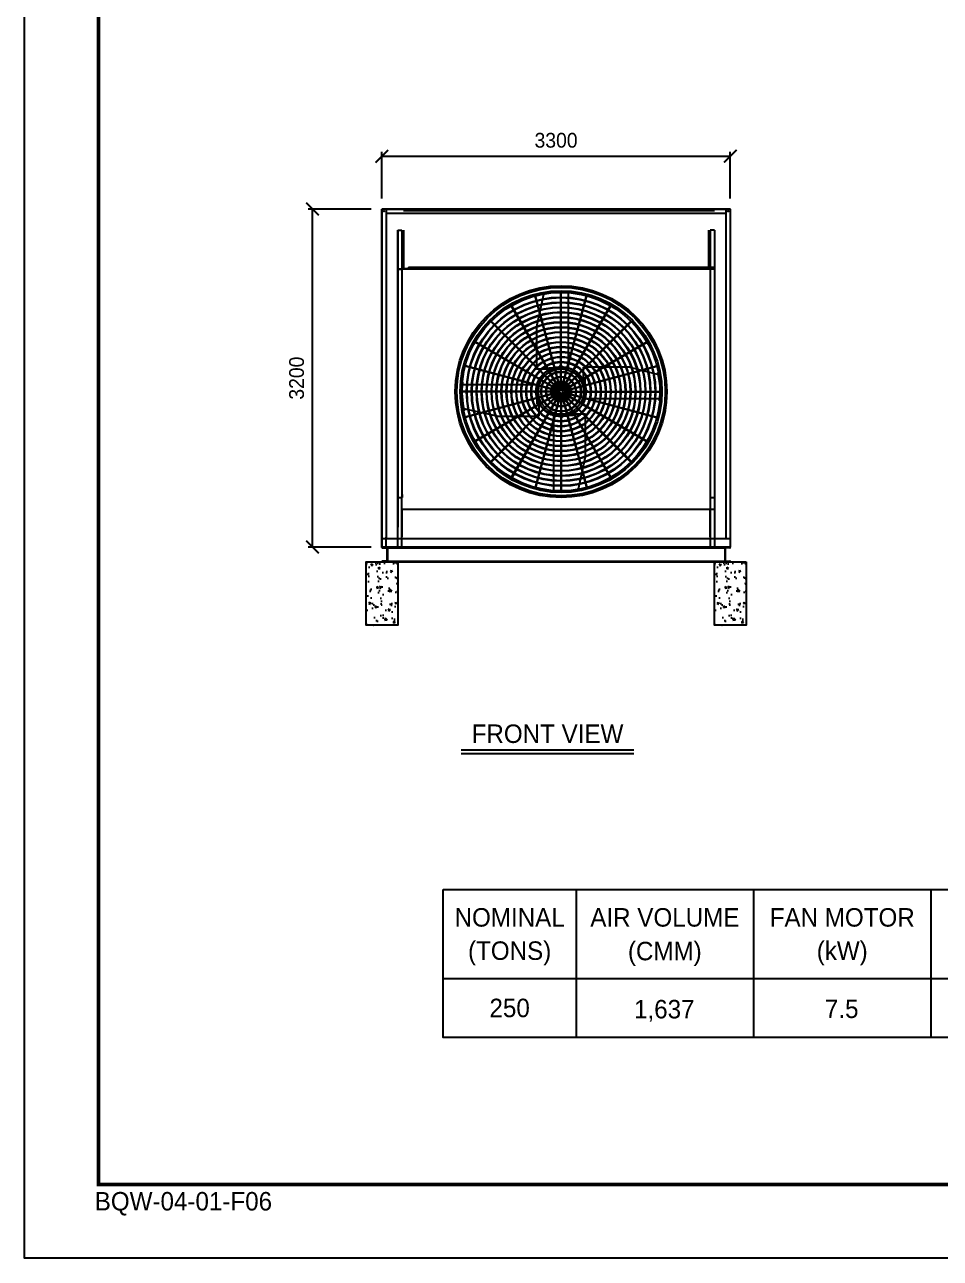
# Model space of a CAD drawing. Header units: millimetres. Extents: x 11380 to 40787, y 6310 to 27105.
# Drawn here: x 11380 to 20053, y 6310 to 17989 of the extents above; entities that cross this region are included whole.
import ezdxf
from ezdxf.enums import TextEntityAlignment as Align

# ---------------------------------------------------------------- set-up
doc = ezdxf.new("R2010")
doc.units = ezdxf.units.MM
doc.linetypes.add('CENTER', pattern=[2, 1.25, -0.25, 0.25, -0.25])
doc.linetypes.add('HIDDEN', pattern=[0.375, 0.25, -0.125])
for name, color, linetype in [('center', 1, 'CENTER'), ('LINE', 7, 'Continuous'), ('냉각탑', 4, 'Continuous'), ('냉각탑_box', 1, 'Continuous'), ('냉각탑_dim', 1, 'Continuous'), ('냉각탑_form', 1, 'Continuous'), ('냉각탑_text', 3, 'Continuous'), ('냉각탑_찬넬방진', 1, 'Continuous'), ('숨은선', 5, 'HIDDEN')]:
    doc.layers.add(name, color=color, linetype=linetype)
doc.styles.add('HY울릉도L', font='')
doc.styles.add('돋움', font='Dotum.ttf')
doc.styles.get('HY울릉도L').set_extended_font_data('HY울릉도L')
doc.dimstyles.new('성지DIM', dxfattribs={"dimtxt": 3.5, "dimasz": 3, "dimexe": 1, "dimexo": 2.5, "dimgap": 2, "dimtad": 1, "dimdec": 0, "dimzin": 3, "dimdsep": 46, "dimtxsty": 'HY울릉도L', "dimblk": 'ARCHTICK', "dimcen": -2, "dimclrd": 256, "dimclre": 256, "dimclrt": 7, "dimadec": 0, "dimazin": 0, "dimtfac": 1, "dimtdec": 0, "dimtofl": 0, "dimtmove": 0, "dimatfit": 3, "dimfxl": 1, "dimtolj": 1, "dimtzin": 0, "dimlwe": -1, "dimarcsym": 0})

# ---------------------------------------------------------------- blocks, each defined once
blk = doc.blocks.new('냉각탑form')
at = {"layer": 'Defpoints'}
blk.add_lwpolyline([(0, 297.07), (420.1, 297.07), (420.1, 0), (0, 0)], close=True, dxfattribs=at)
at = {"layer": '냉각탑_form', "const_width": 0.5}
blk.add_lwpolyline([(10, 287.07), (10, 10), (410.1, 10), (410.1, 287.07)], close=True, dxfattribs=at)
at = {"layer": '냉각탑_form', "style": '돋움'}
blk.add_text('BQW-04-01-F06', height=2.5006, dxfattribs=at).set_placement((9.48, 6.47))
blk = doc.blocks.new('_ArchTick')
at = {"color": 0, "linetype": 'ByBlock', "const_width": 0.15}
blk.add_lwpolyline([(-0.5, -0.5), (0.5, 0.5)], dxfattribs=at)
blk = doc.blocks.new('*D142')
at = {"layer": 'Defpoints', "color": 0, "transparency": 16777216}
for p in [(18063, 16744), (14763, 16243), (18063, 16243)]:
    blk.add_point(p, dxfattribs=at)
at = {"layer": '냉각탑_dim', "transparency": 16777216}
for p, q in [((14763, 16343), (14763, 16784)), ((18063, 16343), (18063, 16784))]:
    blk.add_line(p, q, dxfattribs=at)
at = {"layer": '냉각탑_dim', "lineweight": -2, "transparency": 16777216}
blk.add_line((14763, 16744), (18063, 16744), dxfattribs=at)
at = {"layer": '냉각탑_dim', "lineweight": -2, "transparency": 16777216, "xscale": 120, "yscale": 120, "zscale": 120, "rotation": 180}
blk.add_blockref('_ArchTick', (14763, 16744), dxfattribs=at)
at = {"layer": '냉각탑_dim', "lineweight": -2, "transparency": 16777216, "xscale": 120, "yscale": 120, "zscale": 120}
blk.add_blockref('_ArchTick', (18063, 16744), dxfattribs=at)
at = {"layer": '냉각탑_dim', "color": 7, "transparency": 16777216, "insert": (16413, 16894), "char_height": 140, "attachment_point": 5, "style": 'HY울릉도L'}
blk.add_mtext('\\A1;3300', dxfattribs=at)
blk = doc.blocks.new('*D143')
at = {"layer": 'Defpoints', "color": 0, "transparency": 16777216}
for p in [(14106, 16243), (14763, 16243), (14763, 13043)]:
    blk.add_point(p, dxfattribs=at)
at = {"layer": '냉각탑_dim', "transparency": 16777216}
for p, q in [((14663, 16243), (14066, 16243)), ((14663, 13043), (14066, 13043))]:
    blk.add_line(p, q, dxfattribs=at)
at = {"layer": '냉각탑_dim', "lineweight": -2, "transparency": 16777216}
blk.add_line((14106, 13043), (14106, 16243), dxfattribs=at)
at = {"layer": '냉각탑_dim', "lineweight": -2, "transparency": 16777216, "xscale": 120, "yscale": 120, "zscale": 120}
for p, rotation in [((14106, 16243), 90), ((14106, 13043), 270)]:
    blk.add_blockref('_ArchTick', p, dxfattribs=dict(at, rotation=rotation))
at = {"layer": '냉각탑_dim', "color": 7, "transparency": 16777216, "insert": (13956, 14643), "char_height": 140, "attachment_point": 5, "rotation": 90, "style": 'HY울릉도L'}
blk.add_mtext('\\A1;3200', dxfattribs=at)
blk = doc.blocks.new('A$C1FB73ED1')
for p, q in [((1261, 1340), (967, 2438)), ((1267, 1342), (972, 2440)), ((1277, 1343), (1277, 2480)), ((1283, 1343), (1283, 2480)), ((1293, 1342), (1588, 2440)), ((1299, 1340), (1593, 2438)), ((1246, 1333), (677, 2318)), ((1251, 1336), (683, 2321)), ((1309, 1336), (1877, 2321)), ((1314, 1333), (1883, 2318)), ((1233, 1322), (429, 2126)), ((1238, 1327), (434, 2131)), ((1322, 1327), (2126, 2131)), ((1327, 1322), (2131, 2126)), ((1224, 1309), (239, 1877)), ((1227, 1314), (242, 1883)), ((1333, 1314), (2318, 1883)), ((1336, 1309), (2321, 1877)), ((1218, 1293), (120, 1588)), ((1220, 1299), (122, 1593)), ((1340, 1299), (2438, 1593)), ((1342, 1293), (2440, 1588)), ((1217, 1283), (80, 1283)), ((1217, 1277), (80, 1277)), ((1218, 1267), (120, 972)), ((1220, 1261), (122, 967)), ((1224, 1251), (239, 683)), ((1227, 1246), (242, 677)), ((1233, 1238), (429, 434)), ((1238, 1233), (434, 429)), ((1246, 1227), (677, 242)), ((1251, 1224), (683, 239)), ((1261, 1220), (967, 122)), ((1267, 1218), (972, 120)), ((1277, 1217), (1277, 80)), ((1283, 1217), (1283, 80)), ((1293, 1218), (1588, 120)), ((1299, 1220), (1593, 122)), ((1309, 1224), (1877, 239)), ((1314, 1227), (1883, 242)), ((1322, 1233), (2126, 429)), ((1327, 1238), (2131, 434)), ((1333, 1246), (2318, 677)), ((1336, 1251), (2321, 683)), ((1340, 1261), (2438, 967)), ((1342, 1267), (2440, 972)), ((1343, 1283), (2480, 1283)), ((1343, 1277), (2480, 1277))]:
    blk.add_line(p, q)
for radius in [1280, 1260, 1220, 1200]:
    blk.add_circle((1280, 1280), radius)
at = {"ltscale": 5}
for radius in [1143, 1137, 1083, 1077, 1023, 1017, 963, 957, 903, 897, 843, 837, 783, 777, 723, 717, 663, 657, 603, 597, 543, 537, 483, 477, 423, 417, 363, 357, 303, 297, 243, 237, 183, 177, 123, 117, 63, 57, 40, 21]:
    blk.add_circle((1280, 1280), radius, dxfattribs=at)
at = {"color": 7}
blk.add_circle((1280, 1280), 274, dxfattribs=at)
at = {"layer": 'LINE', "color": 7}
for p, q in [((985, 2053), (1072, 2459)), ((1368, 2478), (1368, 1567)), ((985, 2053), (985, 1550)), ((1131, 1550), (985, 1550)), ((1131, 1550), (985, 1550)), ((1131, 1567), (1369, 1567)), ((1131, 1567), (1369, 1567)), ((1131, 1567), (1131, 1549)), ((1131, 1567), (1131, 1549)), ((1131, 1549), (1230, 1549)), ((1131, 1549), (1230, 1549)), ((1330, 1549), (1369, 1549)), ((1330, 1549), (1369, 1549)), ((1369, 1567), (1369, 1549)), ((1369, 1567), (1369, 1549)), ((2111, 1575), (1550, 1575)), ((1550, 1429), (1550, 1575)), ((1550, 1429), (1550, 1575)), ((2111, 1575), (2457, 1488)), ((84, 1368), (993, 1368)), ((84, 1368), (993, 1368)), ((993, 1131), (993, 1369)), ((993, 1131), (993, 1369)), ((993, 1369), (1011, 1369)), ((993, 1369), (1011, 1369)), ((993, 1131), (993, 1369)), ((993, 1131), (993, 1369)), ((993, 1369), (1011, 1369)), ((993, 1369), (1011, 1369)), ((1011, 1330), (1011, 1369)), ((1011, 1330), (1011, 1369)), ((1011, 1330), (1011, 1369)), ((1011, 1330), (1011, 1369)), ((1549, 1429), (1549, 1330)), ((1549, 1429), (1549, 1330)), ((1567, 1429), (1549, 1429)), ((1567, 1429), (1549, 1429)), ((1567, 1429), (1567, 1191)), ((1567, 1429), (1567, 1191)), ((1011, 1131), (1011, 1230)), ((1011, 1131), (1011, 1230)), ((1011, 1131), (1011, 1230)), ((1011, 1131), (1011, 1230)), ((1549, 1230), (1549, 1191)), ((1549, 1230), (1549, 1191)), ((509, 985), (103, 1072)), ((993, 1131), (1011, 1131)), ((993, 1131), (1011, 1131)), ((993, 1131), (1011, 1131)), ((993, 1131), (1011, 1131)), ((1010, 1131), (1010, 985)), ((1010, 1131), (1010, 985)), ((1010, 1131), (1010, 985)), ((1010, 1131), (1010, 985)), ((1567, 1191), (1549, 1191)), ((1567, 1191), (1549, 1191)), ((2476, 1192), (1567, 1192)), ((509, 985), (1010, 985)), ((509, 985), (1010, 985)), ((1230, 1011), (1191, 1011)), ((1191, 993), (1191, 1011)), ((1230, 1011), (1191, 1011)), ((1191, 993), (1191, 1011)), ((1429, 993), (1191, 993)), ((1429, 993), (1191, 993)), ((1192, 82), (1192, 993)), ((1429, 1011), (1330, 1011)), ((1429, 1011), (1330, 1011)), ((1429, 993), (1429, 1011)), ((1429, 993), (1429, 1011)), ((1429, 1010), (1575, 1010)), ((1429, 1010), (1575, 1010)), ((1575, 507), (1575, 1010)), ((1575, 507), (1488, 101)), ((1167, 83), (1167, 85)), ((1393, 83), (1393, 85)), ((1513, 104), (1513, 106))]:
    blk.add_line(p, q, dxfattribs=at)
for points in [[(1272, 1594), (1269, 1588), (1272, 1581), (1280, 1581), (1284, 1588), (1280, 1594)], [(1272, 1594), (1269, 1588), (1272, 1581), (1280, 1581), (1284, 1588), (1280, 1594)], [(966, 1272), (972, 1269), (979, 1272), (979, 1280), (972, 1284), (966, 1280)], [(966, 1272), (972, 1269), (979, 1272), (979, 1280), (972, 1284), (966, 1280)], [(966, 1272), (972, 1269), (979, 1272), (979, 1280), (972, 1284), (966, 1280)], [(966, 1272), (972, 1269), (979, 1272), (979, 1280), (972, 1284), (966, 1280)], [(1594, 1288), (1588, 1291), (1581, 1288), (1581, 1280), (1588, 1276), (1594, 1280)], [(1594, 1288), (1588, 1291), (1581, 1288), (1581, 1280), (1588, 1276), (1594, 1280)], [(1288, 966), (1291, 972), (1288, 979), (1280, 979), (1276, 972), (1280, 966)], [(1288, 966), (1291, 972), (1288, 979), (1280, 979), (1276, 972), (1280, 966)]]:
    blk.add_lwpolyline(points, close=True, dxfattribs=at)
for centre, radius in [((1191, 1559), 2), ((1191, 1559), 2), ((1231, 1559), 2), ((1231, 1559), 2), ((1276, 1588), 8.5), ((1276, 1588), 8.5), ((1350, 1559), 2), ((1350, 1559), 2), ((1001, 1350), 2), ((1001, 1350), 2), ((1001, 1350), 2), ((1001, 1350), 2), ((1559, 1369), 2), ((1559, 1369), 2), ((972, 1276), 8.5), ((972, 1276), 8.5), ((972, 1276), 8.5), ((972, 1276), 8.5), ((1001, 1231), 2), ((1001, 1231), 2), ((1001, 1231), 2), ((1001, 1231), 2), ((1559, 1329), 2), ((1559, 1329), 2), ((1559, 1210), 2), ((1559, 1210), 2), ((1588, 1284), 8.5), ((1588, 1284), 8.5), ((1001, 1191), 2), ((1001, 1191), 2), ((1001, 1191), 2), ((1001, 1191), 2), ((1210, 1001), 2), ((1210, 1001), 2), ((1284, 972), 8.5), ((1284, 972), 8.5), ((1329, 1001), 2), ((1329, 1001), 2), ((1369, 1001), 2), ((1369, 1001), 2)]:
    blk.add_circle(centre, radius, dxfattribs=at)
for centre, radius, start, end in [((1280, 1483), 1000, 83.5007, 103.4595), ((1280, 1483), 998, 83.4876, 103.487), ((1481, 1280), 998, 353.4876, 13.487), ((1481, 1280), 1000, 353.5007, 13.4595), ((1079, 1280), 1000, 173.5007, 193.4595), ((1079, 1280), 998, 173.4876, 193.487), ((1280, 1077), 998, 263.4876, 283.487), ((1280, 1077), 1000, 263.5007, 283.4595)]:
    blk.add_arc(centre, radius, start, end, dxfattribs=at)
blk = doc.blocks.new('3')
for p, q in [((17218, 16243), (14763, 16243)), ((14763, 16243), (14763, 13043)), ((14954, 16243), (17913, 16243)), ((17218, 16243), (18063, 16243)), ((18063, 16243), (18063, 13043)), ((14969, 16229), (17913, 16229)), ((14914, 16043), (14914, 15678)), ((14914, 16043), (14953, 16043)), ((14953, 16043), (14953, 15678)), ((14954, 16043), (14954, 15678)), ((14969, 16043), (14969, 15678)), ((17858, 16043), (17858, 15678)), ((17872, 16043), (17872, 15678)), ((17874, 16043), (17874, 15678)), ((17913, 16043), (17874, 16043)), ((17913, 16043), (17913, 15678)), ((14914, 15678), (14953, 15678)), ((14914, 15676), (14914, 13514)), ((14914, 15676), (14953, 15676)), ((14953, 15676), (14953, 13514)), ((14954, 15678), (17913, 15678)), ((14969, 15680), (15015, 15680)), ((15015, 15692), (17913, 15692)), ((15015, 15692), (15015, 15678)), ((17913, 15678), (17874, 15678)), ((17874, 15676), (17874, 13514)), ((17913, 15676), (17874, 15676)), ((17913, 15676), (17913, 13514)), ((14914, 13514), (14953, 13514)), ((14914, 13512), (14914, 13233)), ((14914, 13043), (14914, 13512)), ((14914, 13512), (14953, 13512)), ((14953, 13043), (14953, 13512)), ((14954, 13542), (14954, 13514)), ((17872, 13542), (17872, 13514)), ((17874, 13514), (17913, 13514)), ((17874, 13512), (17913, 13512)), ((17874, 13512), (17874, 13043)), ((17913, 13512), (17913, 13233)), ((17913, 13512), (17913, 13043)), ((14954, 13139), (14954, 13402)), ((14954, 13402), (17913, 13402)), ((17872, 13139), (17872, 13402)), ((14804, 13043), (14804, 13137)), ((17872, 13137), (17872, 13043)), ((14763, 13043), (17218, 13043)), ((14803, 13043), (14764, 13043)), ((14803, 13043), (14764, 13043)), ((17913, 13043), (14914, 13043)), ((16037, 13043), (14954, 13043)), ((17913, 13043), (14954, 13043)), ((16881, 13043), (16039, 13043)), ((17913, 13043), (16883, 13043)), ((18063, 13043), (17218, 13043)), ((17218, 13043), (18063, 13043)), ((18063, 13043), (18024, 13043)), ((18063, 13043), (18024, 13043))]:
    blk.add_line(p, q)
at = {"color": 7}
for p, q in [((14763, 16243), (17218, 16243)), ((14763, 16243), (14763, 13043)), ((14805, 16243), (14805, 13123)), ((18063, 16243), (17218, 16243)), ((18021, 16243), (18021, 13123)), ((18063, 16243), (18063, 13043)), ((18021, 16201), (14805, 16201)), ((18063, 13123), (14763, 13123)), ((14763, 13043), (17218, 13043)), ((18063, 13043), (17218, 13043)), ((18063, 13043), (17218, 13043))]:
    blk.add_line(p, q, dxfattribs=at)
at = {"ltscale": 500, "elevation": 0}
blk.add_lwpolyline([(14763, 16243), (18063, 16243), (18063, 13043), (14763, 13043)], close=True, dxfattribs=at)
for centre in [(14783, 16223), (18043, 16223)]:
    blk.add_circle(centre, 3)
at = {"layer": 'center'}
for p, q in [((17864, 16024), (17880, 16024)), ((17864, 15861), (17880, 15861)), ((17864, 15697), (17880, 15697))]:
    blk.add_line(p, q, dxfattribs=at)
at = {"layer": '냉각탑', "color": 6, "linetype": 'HIDDEN'}
for p, q in [((14914, 13043), (14914, 16043)), ((15272, 13043), (14914, 13043)), ((16770, 13043), (16151, 13043)), ((16746, 13043), (16174, 13043)), ((17913, 13043), (17649, 13043))]:
    blk.add_line(p, q, dxfattribs=at)
at = {"layer": '냉각탑', "ltscale": 30}
for q in [(14914, 16043), (17913, 13043)]:
    blk.add_line((14914, 13043), q, dxfattribs=at)
at = {"layer": '냉각탑_찬넬방진', "ltscale": 150}
for p, q in [((14764, 13043), (14816, 13043)), ((14764, 13039), (14764, 13043)), ((14764, 13043), (14816, 13043)), ((14764, 13043), (14816, 13043)), ((14764, 13039), (14764, 13043)), ((14764, 13043), (14816, 13043)), ((14767, 13035), (14808, 13035)), ((14767, 13035), (14808, 13035)), ((14811, 13032), (14811, 12914)), ((14816, 13043), (14816, 12903)), ((18063, 13043), (18010, 13043)), ((18063, 13043), (18010, 13043)), ((18063, 13043), (18010, 13043)), ((18010, 13043), (18010, 12903)), ((18063, 13043), (18010, 13043)), ((18015, 13032), (18015, 12914)), ((18060, 13035), (18019, 13035)), ((18060, 13035), (18019, 13035)), ((18063, 13039), (18063, 13043)), ((18063, 13039), (18063, 13043)), ((14764, 12907), (14764, 12903)), ((14816, 12903), (14764, 12903)), ((14808, 12911), (14767, 12911)), ((18010, 12903), (18063, 12903)), ((18019, 12911), (18060, 12911)), ((18063, 12907), (18063, 12903))]:
    blk.add_line(p, q, dxfattribs=at)
at = {"layer": '냉각탑_찬넬방진', "ltscale": 30}
for p, q in [((14816, 13035), (18010, 13035)), ((14914, 13043), (17726, 13043)), ((14914, 13043), (17726, 13043)), ((14764, 12907), (14764, 12903)), ((14816, 12911), (18010, 12911)), ((14816, 12903), (18010, 12903)), ((14816, 12903), (18010, 12903))]:
    blk.add_line(p, q, dxfattribs=at)
at = {"layer": '냉각탑_찬넬방진', "linetype": 'HIDDEN'}
for q in [(14914, 13043), (14937, 13043)]:
    blk.add_line((15834, 13043), q, dxfattribs=at)
at = {"layer": '냉각탑_찬넬방진', "ltscale": 150}
for centre, start, end in [((14767, 13039), 180, 270), ((14767, 13039), 180, 270), ((14808, 13032), 0, 90), ((14808, 13032), 0, 90), ((18019, 13032), 90, 180), ((18019, 13032), 90, 180), ((18060, 13039), 270, 0), ((18060, 13039), 270, 0), ((14767, 12907), 90, 180), ((14808, 12914), 270, 0), ((18019, 12914), 180, 270), ((18060, 12907), 0, 90)]:
    blk.add_arc(centre, 3.18, start, end, dxfattribs=at)
at = {"layer": '숨은선', "ltscale": 4, "elevation": 0}
for points in [[(14843, 16203, -0.005236), (14843, 16203, -0.005236)], [(17983, 16203, 0.005236), (17983, 16203, 0.005236)]]:
    blk.add_lwpolyline(points, format="xyb", dxfattribs=at)
at = {"layer": '냉각탑', "xscale": 0.7829768747821867, "yscale": 0.7829768747821867, "zscale": 0.7829768747821867}
blk.add_blockref('A$C1FB73ED1', (15458, 13513), dxfattribs=at)

msp = doc.modelspace()

# ---------------------------------------------------------------- hatches: boundary and pattern name
h = msp.add_hatch()
h.set_pattern_fill('AR-CONC', color=4, angle=-90)
h.set_pattern_definition([(320, (-187369.32, 347682.7), (-15.939086, -182.18467), [19.05, -209.55]), (265, (-187369.32, 347682.7), (191.056845, 35.24342), [15.24, -167.64058]), (10.451445, (-187370.65, 347667.52), (175.11775, -146.94125), [16.19001, -178.090245]), (316.1842, (-187318.52, 347682.7), (-42.04233, -271.07904), [28.575, -314.325]), (6.63556, (-187322.02, 347660.1), (247.42612, -237.40413), [24.28502, -267.1356]), (261.18415, (-187318.52, 347682.7), (247.42612, -237.40413), [22.85997, -251.45973]), (291, (-187331.22, 347657.3), (-102.2652, -151.61439), [19.05, -209.55]), (236, (-187331.22, 347657.3), (184.18797, -61.80203), [15.24, -167.64]), (341.451445, (-187339.74, 347644.67), (81.92277, -213.41642), [16.19001, -178.08994]), (307.5, (-187369.32, 347682.7), (84.555039, -3.088603), [0, -165.608, 0, -170.18, 0, -168.275]), (277.5, (-187369.32, 347682.7), (100.180575, -66.819663), [0, -97.028, 0, -161.798, 0, -64.135]), (237.5, (-187369.32, 347739.344), (-5.728744, -135.590595), [0, -63.5, 0, -198.12, 0, -262.89]), (227.5, (-187369.32, 347764.74), (25.42649, -148.12918), [0, -82.55, 0, -131.572, 0, -186.69])])
h.paths.add_polyline_path([(14614.2, 12902.8), (14614.2, 12302.8), (14914.2, 12302.6), (14914.2, 12902.6)])
h = msp.add_hatch()
h.set_pattern_fill('AR-CONC', color=4, angle=-90)
h.set_pattern_definition([(320, (-184070.5, 347682.7), (-15.939086, -182.18467), [19.05, -209.55]), (265, (-184070.5, 347682.7), (191.056845, 35.24342), [15.24, -167.64058]), (10.451445, (-184071.83, 347667.52), (175.11775, -146.94125), [16.19001, -178.090245]), (316.1842, (-184019.7, 347682.7), (-42.04233, -271.07904), [28.575, -314.325]), (6.63556, (-184023.2, 347660.1), (247.42612, -237.40413), [24.28502, -267.1356]), (261.18415, (-184019.7, 347682.7), (247.42612, -237.40413), [22.85997, -251.45973]), (291, (-184032.4, 347657.3), (-102.2652, -151.61439), [19.05, -209.55]), (236, (-184032.4, 347657.3), (184.18797, -61.80203), [15.24, -167.64]), (341.451445, (-184040.93, 347644.67), (81.92277, -213.41642), [16.19001, -178.08994]), (307.5, (-184070.506, 347682.7), (84.555039, -3.088603), [0, -165.608, 0, -170.18, 0, -168.275]), (277.5, (-184070.51, 347682.7), (100.180575, -66.819663), [0, -97.028, 0, -161.798, 0, -64.135]), (237.5, (-184070.506, 347739.344), (-5.728744, -135.590595), [0, -63.5, 0, -198.12, 0, -262.89]), (227.5, (-184070.51, 347764.74), (25.42649, -148.12918), [0, -82.55, 0, -131.572, 0, -186.69])])
h.paths.add_polyline_path([(17913, 12902.8), (17913, 12302.8), (18213, 12302.6), (18213, 12902.6)])

# ---------------------------------------------------------------- linework, layer by layer
at = {"ltscale": 500, "elevation": 0}
for points in [[(14914.2, 12902.7), (14914.2, 12302.7), (14614.2, 12302.7), (14614.2, 12902.7)], [(18213, 12902.7), (18213, 12302.7), (17913, 12302.7), (17913, 12902.7)]]:
    msp.add_lwpolyline(points, close=True, dxfattribs=at)
at = {"layer": '냉각탑_box'}
for p, q in [((15515.4, 11124.9), (17148.7, 11124.9)), ((15515.4, 11089.9), (17148.7, 11089.9)), ((16603.4, 9800.4), (16603.4, 8400.4)), ((18283.4, 9800.4), (18283.4, 8400.4)), ((19963.4, 9800.4), (19963.4, 8400.4)), ((15343.4, 8960.4), (30393.4, 8960.4))]:
    msp.add_line(p, q, dxfattribs=at)
msp.add_lwpolyline([(15343.4, 9800.4), (30393.4, 9800.4), (30393.4, 8400.4), (15343.4, 8400.4)], close=True, dxfattribs=at)

# ---------------------------------------------------------------- block references
msp.add_blockref('3', (0, 0))
at = {"layer": '냉각탑_form', "xscale": 70.00000000000001, "yscale": 70.00000000000001, "zscale": 70.00000000000001}
msp.add_blockref('냉각탑form', (11380, 6310), dxfattribs=at)

# ---------------------------------------------------------------- texts
at = {"layer": '냉각탑_text', "style": '돋움'}
for s, p in [('FRONT VIEW', (16332.1, 11276.6)), ('NOMINAL', (15973.4, 9537.9)), ('AIR VOLUME', (17443.4, 9537.9)), ('FAN MOTOR', (19123.4, 9537.9)), ('(TONS)', (15973.4, 9222.9)), ('(CMM)', (17443, 9219.1)), ('(kW)', (19123.4, 9222.9)), ('250', (15973.4, 8680.4)), ('7.5', (19118.4, 8672.7)), ('1,637', (17437.9, 8669))]:
    msp.add_text(s, height=175, dxfattribs=at).set_placement(p, align=Align.MIDDLE_CENTER)

# ---------------------------------------------------------------- dimensions: what is measured, and where the dimension line sits
at = {"layer": '냉각탑_dim'}
dim = msp.add_linear_dim(base=(18063, 16743.8), p1=(14763.2, 16243.3), p2=(18063, 16243.3), dimstyle='성지DIM', override={"dimscale": 40}, dxfattribs=at)
dim.commit()
dim.dimension.update_dxf_attribs({"geometry": '*D142', "text_midpoint": (16413.1, 16893.8)})
dim = msp.add_linear_dim(base=(14106.1, 16243.3), p1=(14763.2, 13043.3), p2=(14763.2, 16243.3), angle=90, dimstyle='성지DIM', override={"dimscale": 40}, dxfattribs=at)
dim.commit()
dim.dimension.update_dxf_attribs({"geometry": '*D143', "text_midpoint": (13956.1, 14643.3)})

doc.saveas('drawing.dxf')
